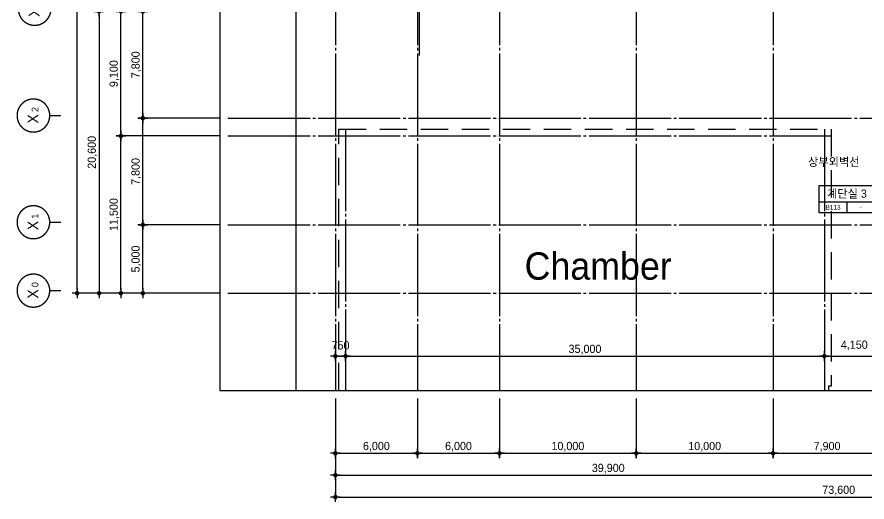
# Model space of a CAD drawing. Extents: x 13827183 to 13983685, y -1862231 to -1752052.
# Drawn here: x 13827183 to 13889329, y -1860238 to -1824785 of the extents above; entities that cross this region are included whole.
import ezdxf
from ezdxf.enums import TextEntityAlignment as Align

# ---------------------------------------------------------------- set-up
doc = ezdxf.new("R2010")
doc.units = 0
doc.header["$LTSCALE"] = 100
doc.header["$MEASUREMENT"] = 0
doc.header["$PDSIZE"] = -10
doc.linetypes.add('CEN', pattern=[66, 60, -2, 2, -2])
doc.linetypes.add('HIDDEN', pattern=[0.375, 0.25, -0.125])
doc.layers.get('0').update_dxf_attribs({"linetype": 'CONTINUOUS'})
doc.layers.get('Defpoints').update_dxf_attribs({"linetype": 'CONTINUOUS'})
for name, color, linetype in [('AXIS', 7, 'CEN'), ('CEN', 1, 'CEN'), ('DIM', 7, 'CONTINUOUS'), ('TEXT1', 7, 'CONTINUOUS')]:
    doc.layers.add(name, color=color, linetype=linetype)
doc.styles.add('HY울를도M', font='HYWULM.TTF')
doc.styles.add('굴림', font='H2HDRM.TTF')
doc.styles.add('돋음', font='Dotum.ttf', dxfattribs={"height": 3})
doc.styles.add('울릉도', font='HYWULM.TTF', dxfattribs={"height": 3})
doc.dimstyles.new('DIM50', dxfattribs={"dimscale": 50, "dimtxt": 3, "dimasz": 1.2, "dimexe": 1, "dimexo": 1, "dimgap": 0.6, "dimtad": 1, "dimdec": 4, "dimzin": 0, "dimdsep": 46, "dimlunit": 6, "dimtxsty": '굴림', "dimblk": 'DOTT', "dimcen": 0.09, "dimadec": 0, "dimazin": 0, "dimtfac": 1, "dimtdec": 4, "dimtofl": 0, "dimtmove": 2, "dimatfit": 2, "dimldrblk": 'DOTT', "dimfxl": 1, "dimtolj": 1, "dimtzin": 0, "dimarcsym": 0})

# ---------------------------------------------------------------- blocks, each defined once
blk = doc.blocks.new('DOTT')
for p, q in [((-1.5, 0), (1.5, 0)), ((0, 1.5), (0, -1.5))]:
    blk.add_line(p, q)
at = {"color": 6, "const_width": 0.68}
blk.add_lwpolyline([(-0.34, 0, 1), (0.34, 0, 1)], format="xyb", close=True, dxfattribs=at)
blk = doc.blocks.new('*D30')
at = {"layer": 'Defpoints', "color": 0, "lineweight": -3}
for p in [(13831583, -1775277), (13842607, -1775277), (13842607, -1844977)]:
    blk.add_point(p, dxfattribs=at)
at = {"layer": 'DIM', "color": 7, "lineweight": -2}
for p, q in [((13842007, -1775277), (13831383, -1775277)), ((13831583, -1844737), (13831583, -1775517)), ((13842007, -1844977), (13831383, -1844977))]:
    blk.add_line(p, q, dxfattribs=at)
at = {"layer": 'DIM', "color": 7, "lineweight": -2, "xscale": 240, "yscale": 240, "zscale": 240}
for p, rotation in [((13831583, -1775277), 90), ((13831583, -1844977), 270)]:
    blk.add_blockref('DOTT', p, dxfattribs=dict(at, rotation=rotation))
at = {"layer": 'DIM', "color": 3, "insert": (13831105, -1810127), "char_height": 600, "attachment_point": 5, "rotation": 90, "style": '굴림'}
blk.add_mtext('\\A1;69,700', dxfattribs=at)
blk = doc.blocks.new('*D32')
at = {"layer": 'Defpoints', "color": 0, "lineweight": -3}
for p in [(13836383, -1824377), (13842607, -1824377), (13842607, -1832177)]:
    blk.add_point(p, dxfattribs=at)
at = {"layer": 'DIM', "color": 7, "lineweight": -2}
for p, q in [((13842007, -1824377), (13836183, -1824377)), ((13836383, -1831937), (13836383, -1824617)), ((13842007, -1832177), (13836183, -1832177))]:
    blk.add_line(p, q, dxfattribs=at)
at = {"layer": 'DIM', "color": 7, "lineweight": -2, "xscale": 240, "yscale": 240, "zscale": 240}
for p, rotation in [((13836383, -1824377), 90), ((13836383, -1832177), 270)]:
    blk.add_blockref('DOTT', p, dxfattribs=dict(at, rotation=rotation))
at = {"layer": 'DIM', "color": 3, "insert": (13835905, -1828277), "char_height": 600, "attachment_point": 5, "rotation": 90, "style": '굴림'}
blk.add_mtext('\\A1;7,800', dxfattribs=at)
blk = doc.blocks.new('BOMBOM_S')
at = {"color": 7}
blk.add_line((0, 0.4), (0, 0), dxfattribs=at)
blk.add_lwpolyline([(-0.6, 1, 1), (0.6, 1, 1), (-0.6, 1, 1)], format="xyb", dxfattribs=at)
at = {"color": 1, "style": '돋음'}
for tag, p, height in [('X', (-0.295, 0.816), 0.4), ('N', (0.129, 0.816), 0.25)]:
    blk.add_attdef(tag, p, '', height=height, dxfattribs=at)
blk = doc.blocks.new('*D33')
at = {"layer": 'Defpoints', "color": 0, "lineweight": -3}
for p in [(13836383, -1832177), (13842607, -1832177), (13842607, -1839977)]:
    blk.add_point(p, dxfattribs=at)
at = {"layer": 'DIM', "color": 7, "lineweight": -2}
for p, q in [((13842007, -1832177), (13836183, -1832177)), ((13836383, -1839737), (13836383, -1832417)), ((13842007, -1839977), (13836183, -1839977))]:
    blk.add_line(p, q, dxfattribs=at)
at = {"layer": 'DIM', "color": 7, "lineweight": -2, "xscale": 240, "yscale": 240, "zscale": 240}
for p, rotation in [((13836383, -1832177), 90), ((13836383, -1839977), 270)]:
    blk.add_blockref('DOTT', p, dxfattribs=dict(at, rotation=rotation))
at = {"layer": 'DIM', "color": 3, "insert": (13835905, -1836077), "char_height": 600, "attachment_point": 5, "rotation": 90, "style": '굴림'}
blk.add_mtext('\\A1;7,800', dxfattribs=at)
blk = doc.blocks.new('*D41')
at = {"layer": 'Defpoints', "color": 0, "lineweight": -3}
for p in [(13836383, -1839977), (13842607, -1839977), (13842607, -1844977)]:
    blk.add_point(p, dxfattribs=at)
at = {"layer": 'DIM', "color": 7, "lineweight": -2}
for p, q in [((13842007, -1839977), (13836183, -1839977)), ((13836383, -1844737), (13836383, -1840217)), ((13842007, -1844977), (13836183, -1844977))]:
    blk.add_line(p, q, dxfattribs=at)
at = {"layer": 'DIM', "color": 7, "lineweight": -2, "xscale": 240, "yscale": 240, "zscale": 240}
for p, rotation in [((13836383, -1839977), 90), ((13836383, -1844977), 270)]:
    blk.add_blockref('DOTT', p, dxfattribs=dict(at, rotation=rotation))
at = {"layer": 'DIM', "color": 3, "insert": (13835905, -1842477), "char_height": 600, "attachment_point": 5, "rotation": 90, "style": '굴림'}
blk.add_mtext('\\A1;5,000', dxfattribs=at)
blk = doc.blocks.new('*D42')
at = {"layer": 'Defpoints', "color": 0, "lineweight": -3}
for p in [(13842607, -1824377), (13833183, -1844977), (13842607, -1844977)]:
    blk.add_point(p, dxfattribs=at)
at = {"layer": 'DIM', "color": 7, "lineweight": -2}
for p, q in [((13842007, -1824377), (13832983, -1824377)), ((13833183, -1824617), (13833183, -1844737)), ((13842007, -1844977), (13832983, -1844977))]:
    blk.add_line(p, q, dxfattribs=at)
at = {"layer": 'DIM', "color": 7, "lineweight": -2, "xscale": 240, "yscale": 240, "zscale": 240}
for p, rotation in [((13833183, -1824377), 90), ((13833183, -1844977), 270)]:
    blk.add_blockref('DOTT', p, dxfattribs=dict(at, rotation=rotation))
at = {"layer": 'DIM', "color": 3, "insert": (13832705, -1834677), "char_height": 600, "attachment_point": 5, "rotation": 90, "style": '굴림'}
blk.add_mtext('\\A1;20,600', dxfattribs=at)
blk = doc.blocks.new('*D50')
at = {"layer": 'Defpoints', "color": 0, "lineweight": -3}
for p in [(13850460, -1852077), (13890360, -1852077), (13890360, -1858278)]:
    blk.add_point(p, dxfattribs=at)
at = {"layer": 'DIM', "color": 7, "lineweight": -2}
for p, q in [((13850460, -1852677), (13850460, -1858478)), ((13890360, -1852677), (13890360, -1858478)), ((13850700, -1858278), (13890120, -1858278))]:
    blk.add_line(p, q, dxfattribs=at)
at = {"layer": 'DIM', "color": 7, "lineweight": -2, "xscale": 240, "yscale": 240, "zscale": 240, "rotation": 180}
blk.add_blockref('DOTT', (13850460, -1858278), dxfattribs=at)
at = {"layer": 'DIM', "color": 7, "lineweight": -2, "xscale": 240, "yscale": 240, "zscale": 240}
blk.add_blockref('DOTT', (13890360, -1858278), dxfattribs=at)
at = {"layer": 'DIM', "color": 3, "insert": (13870410, -1857800), "char_height": 600, "attachment_point": 5, "style": '굴림'}
blk.add_mtext('\\A1;39,900', dxfattribs=at)
blk = doc.blocks.new('*D51')
at = {"layer": 'Defpoints', "color": 0, "lineweight": -3}
for p in [(13872460, -1852077), (13882460, -1852077), (13882460, -1856678)]:
    blk.add_point(p, dxfattribs=at)
at = {"layer": 'DIM', "color": 7, "lineweight": -2}
for p, q in [((13872460, -1852677), (13872460, -1856878)), ((13882460, -1852677), (13882460, -1856878)), ((13872700, -1856678), (13882220, -1856678))]:
    blk.add_line(p, q, dxfattribs=at)
at = {"layer": 'DIM', "color": 7, "lineweight": -2, "xscale": 240, "yscale": 240, "zscale": 240, "rotation": 180}
blk.add_blockref('DOTT', (13872460, -1856678), dxfattribs=at)
at = {"layer": 'DIM', "color": 7, "lineweight": -2, "xscale": 240, "yscale": 240, "zscale": 240}
blk.add_blockref('DOTT', (13882460, -1856678), dxfattribs=at)
at = {"layer": 'DIM', "color": 3, "insert": (13877460, -1856201), "char_height": 600, "attachment_point": 5, "style": '굴림'}
blk.add_mtext('\\A1;10,000', dxfattribs=at)
blk = doc.blocks.new('*D52')
at = {"layer": 'Defpoints', "color": 0, "lineweight": -3}
for p in [(13862460, -1852077), (13872460, -1852077), (13872460, -1856678)]:
    blk.add_point(p, dxfattribs=at)
at = {"layer": 'DIM', "color": 7, "lineweight": -2}
for p, q in [((13862460, -1852677), (13862460, -1856878)), ((13872460, -1852677), (13872460, -1856878)), ((13862700, -1856678), (13872220, -1856678))]:
    blk.add_line(p, q, dxfattribs=at)
at = {"layer": 'DIM', "color": 7, "lineweight": -2, "xscale": 240, "yscale": 240, "zscale": 240, "rotation": 180}
blk.add_blockref('DOTT', (13862460, -1856678), dxfattribs=at)
at = {"layer": 'DIM', "color": 7, "lineweight": -2, "xscale": 240, "yscale": 240, "zscale": 240}
blk.add_blockref('DOTT', (13872460, -1856678), dxfattribs=at)
at = {"layer": 'DIM', "color": 3, "insert": (13867460, -1856201), "char_height": 600, "attachment_point": 5, "style": '굴림'}
blk.add_mtext('\\A1;10,000', dxfattribs=at)
blk = doc.blocks.new('*D53')
at = {"layer": 'Defpoints', "color": 0, "lineweight": -3}
for p in [(13856460, -1852077), (13862460, -1852077), (13862460, -1856678)]:
    blk.add_point(p, dxfattribs=at)
at = {"layer": 'DIM', "color": 7, "lineweight": -2}
for p, q in [((13856460, -1852677), (13856460, -1856878)), ((13862460, -1852677), (13862460, -1856878)), ((13856700, -1856678), (13862220, -1856678))]:
    blk.add_line(p, q, dxfattribs=at)
at = {"layer": 'DIM', "color": 7, "lineweight": -2, "xscale": 240, "yscale": 240, "zscale": 240, "rotation": 180}
blk.add_blockref('DOTT', (13856460, -1856678), dxfattribs=at)
at = {"layer": 'DIM', "color": 7, "lineweight": -2, "xscale": 240, "yscale": 240, "zscale": 240}
blk.add_blockref('DOTT', (13862460, -1856678), dxfattribs=at)
at = {"layer": 'DIM', "color": 3, "insert": (13859460, -1856200), "char_height": 600, "attachment_point": 5, "style": '굴림'}
blk.add_mtext('\\A1;6,000', dxfattribs=at)
blk = doc.blocks.new('*D54')
at = {"layer": 'Defpoints', "color": 0, "lineweight": -3}
for p in [(13850460, -1852077), (13856460, -1852077), (13856460, -1856678)]:
    blk.add_point(p, dxfattribs=at)
at = {"layer": 'DIM', "color": 7, "lineweight": -2}
for p, q in [((13850460, -1852677), (13850460, -1856878)), ((13856460, -1852677), (13856460, -1856878)), ((13850700, -1856678), (13856220, -1856678))]:
    blk.add_line(p, q, dxfattribs=at)
at = {"layer": 'DIM', "color": 7, "lineweight": -2, "xscale": 240, "yscale": 240, "zscale": 240, "rotation": 180}
blk.add_blockref('DOTT', (13850460, -1856678), dxfattribs=at)
at = {"layer": 'DIM', "color": 7, "lineweight": -2, "xscale": 240, "yscale": 240, "zscale": 240}
blk.add_blockref('DOTT', (13856460, -1856678), dxfattribs=at)
at = {"layer": 'DIM', "color": 3, "insert": (13853460, -1856200), "char_height": 600, "attachment_point": 5, "style": '굴림'}
blk.add_mtext('\\A1;6,000', dxfattribs=at)
blk = doc.blocks.new('*D55')
at = {"layer": 'Defpoints', "color": 0, "lineweight": -3}
for p in [(13882460, -1852077), (13890360, -1852077), (13890360, -1856678)]:
    blk.add_point(p, dxfattribs=at)
at = {"layer": 'DIM', "color": 7, "lineweight": -2}
for p, q in [((13882460, -1852677), (13882460, -1856878)), ((13890360, -1852677), (13890360, -1856878)), ((13882700, -1856678), (13890120, -1856678))]:
    blk.add_line(p, q, dxfattribs=at)
at = {"layer": 'DIM', "color": 7, "lineweight": -2, "xscale": 240, "yscale": 240, "zscale": 240, "rotation": 180}
blk.add_blockref('DOTT', (13882460, -1856678), dxfattribs=at)
at = {"layer": 'DIM', "color": 7, "lineweight": -2, "xscale": 240, "yscale": 240, "zscale": 240}
blk.add_blockref('DOTT', (13890360, -1856678), dxfattribs=at)
at = {"layer": 'DIM', "color": 3, "insert": (13886410, -1856201), "char_height": 600, "attachment_point": 5, "style": '굴림'}
blk.add_mtext('\\A1;7,900', dxfattribs=at)
blk = doc.blocks.new('*D56')
at = {"layer": 'Defpoints', "color": 0, "lineweight": -3}
for p in [(13850460, -1852077), (13924060, -1852077), (13924060, -1859878)]:
    blk.add_point(p, dxfattribs=at)
at = {"layer": 'DIM', "color": 7, "lineweight": -2}
for p, q in [((13850460, -1852677), (13850460, -1860078)), ((13924060, -1852677), (13924060, -1860078)), ((13850700, -1859878), (13923820, -1859878))]:
    blk.add_line(p, q, dxfattribs=at)
at = {"layer": 'DIM', "color": 7, "lineweight": -2, "xscale": 240, "yscale": 240, "zscale": 240, "rotation": 180}
blk.add_blockref('DOTT', (13850460, -1859878), dxfattribs=at)
at = {"layer": 'DIM', "color": 7, "lineweight": -2, "xscale": 240, "yscale": 240, "zscale": 240}
blk.add_blockref('DOTT', (13924060, -1859878), dxfattribs=at)
at = {"layer": 'DIM', "color": 3, "insert": (13887260, -1859400), "char_height": 600, "attachment_point": 5, "style": '굴림'}
blk.add_mtext('\\A1;73,600', dxfattribs=at)
blk = doc.blocks.new('*D58')
at = {"layer": 'Defpoints', "color": 0, "lineweight": -3}
for p in [(13834783, -1833477), (13842607, -1833477), (13842607, -1844977)]:
    blk.add_point(p, dxfattribs=at)
at = {"layer": 'DIM', "color": 7, "lineweight": -2}
for p, q in [((13842007, -1833477), (13834583, -1833477)), ((13834783, -1844737), (13834783, -1833717)), ((13842007, -1844977), (13834583, -1844977))]:
    blk.add_line(p, q, dxfattribs=at)
at = {"layer": 'DIM', "color": 7, "lineweight": -2, "xscale": 240, "yscale": 240, "zscale": 240}
for p, rotation in [((13834783, -1833477), 90), ((13834783, -1844977), 270)]:
    blk.add_blockref('DOTT', p, dxfattribs=dict(at, rotation=rotation))
at = {"layer": 'DIM', "color": 3, "insert": (13834305, -1839227), "char_height": 600, "attachment_point": 5, "rotation": 90, "style": '굴림'}
blk.add_mtext('\\A1;11,500', dxfattribs=at)
blk = doc.blocks.new('TT1')
at = {"layer": 'TEXT1'}
for p, q in [((-1013, -600), (1013, -600)), ((0, -600), (0, -1000))]:
    blk.add_line(p, q, dxfattribs=at)
blk.add_lwpolyline([(-1013, 0), (1013, 0), (1013, -1000), (-1013, -1000)], close=True, dxfattribs=at)
blk = doc.blocks.new('*D134')
at = {"layer": 'Defpoints', "color": 0, "lineweight": -3}
for p in [(13834783, -1824377), (13842607, -1824377), (13842607, -1833477)]:
    blk.add_point(p, dxfattribs=at)
at = {"layer": 'DIM', "color": 7, "lineweight": -2}
for p, q in [((13842007, -1824377), (13834583, -1824377)), ((13834783, -1833237), (13834783, -1824617)), ((13842007, -1833477), (13834583, -1833477))]:
    blk.add_line(p, q, dxfattribs=at)
at = {"layer": 'DIM', "color": 7, "lineweight": -2, "xscale": 240, "yscale": 240, "zscale": 240}
for p, rotation in [((13834783, -1824377), 90), ((13834783, -1833477), 270)]:
    blk.add_blockref('DOTT', p, dxfattribs=dict(at, rotation=rotation))
at = {"layer": 'DIM', "color": 3, "insert": (13834305, -1828927), "char_height": 600, "attachment_point": 5, "rotation": 90, "style": '굴림'}
blk.add_mtext('\\A1;9,100', dxfattribs=at)
blk = doc.blocks.new('*D135')
at = {"layer": 'Defpoints', "color": 0, "lineweight": -3}
for p in [(13851210, -1848073), (13886210, -1848225), (13886210, -1849578)]:
    blk.add_point(p, dxfattribs=at)
at = {"layer": 'DIM', "color": 7, "lineweight": -2}
for p, q in [((13851210, -1848673), (13851210, -1849778)), ((13886210, -1848825), (13886210, -1849778)), ((13851450, -1849578), (13885970, -1849578))]:
    blk.add_line(p, q, dxfattribs=at)
at = {"layer": 'DIM', "color": 7, "lineweight": -2, "xscale": 240, "yscale": 240, "zscale": 240, "rotation": 180}
blk.add_blockref('DOTT', (13851210, -1849578), dxfattribs=at)
at = {"layer": 'DIM', "color": 7, "lineweight": -2, "xscale": 240, "yscale": 240, "zscale": 240}
blk.add_blockref('DOTT', (13886210, -1849578), dxfattribs=at)
at = {"layer": 'DIM', "color": 3, "insert": (13868710, -1849100), "char_height": 600, "attachment_point": 5, "style": '굴림'}
blk.add_mtext('\\A1;35,000', dxfattribs=at)
blk = doc.blocks.new('*D136')
at = {"layer": 'Defpoints', "color": 0, "lineweight": -3}
for p in [(13850460, -1848023), (13851210, -1848073), (13851210, -1849578)]:
    blk.add_point(p, dxfattribs=at)
at = {"layer": 'DIM', "color": 7, "lineweight": -2}
for p, q in [((13850460, -1848623), (13850460, -1849778)), ((13851210, -1848673), (13851210, -1849778)), ((13850700, -1849578), (13850970, -1849578))]:
    blk.add_line(p, q, dxfattribs=at)
at = {"layer": 'DIM', "color": 7, "lineweight": -2, "xscale": 240, "yscale": 240, "zscale": 240, "rotation": 180}
blk.add_blockref('DOTT', (13850460, -1849578), dxfattribs=at)
at = {"layer": 'DIM', "color": 7, "lineweight": -2, "xscale": 240, "yscale": 240, "zscale": 240}
blk.add_blockref('DOTT', (13851210, -1849578), dxfattribs=at)
at = {"layer": 'DIM', "color": 3, "insert": (13850840, -1848792), "char_height": 600, "attachment_point": 5, "style": '굴림'}
blk.add_mtext('\\A1;750', dxfattribs=at)
blk = doc.blocks.new('*D137')
at = {"layer": 'Defpoints', "color": 0, "lineweight": -3}
for p in [(13886210, -1848023), (13890360, -1848188), (13890360, -1849578)]:
    blk.add_point(p, dxfattribs=at)
at = {"layer": 'DIM', "color": 7, "lineweight": -2}
for p, q in [((13886210, -1848623), (13886210, -1849778)), ((13890360, -1848788), (13890360, -1849778)), ((13886450, -1849578), (13890120, -1849578))]:
    blk.add_line(p, q, dxfattribs=at)
at = {"layer": 'DIM', "color": 7, "lineweight": -2, "xscale": 240, "yscale": 240, "zscale": 240, "rotation": 180}
blk.add_blockref('DOTT', (13886210, -1849578), dxfattribs=at)
at = {"layer": 'DIM', "color": 7, "lineweight": -2, "xscale": 240, "yscale": 240, "zscale": 240}
blk.add_blockref('DOTT', (13890360, -1849578), dxfattribs=at)
at = {"layer": 'DIM', "color": 3, "insert": (13888399, -1848792), "char_height": 600, "attachment_point": 5, "style": '굴림'}
blk.add_mtext('\\A1;4,150', dxfattribs=at)

msp = doc.modelspace()

# ---------------------------------------------------------------- linework, layer by layer
at = {"color": 2}
msp.add_line((13847599.98856, -1852077.37395), (13847599.98856, -1771669.48029), dxfattribs=at)
at = {"color": 8, "linetype": 'HIDDEN', "ltscale": 80}
msp.add_lwpolyline([(13850709.80992, -1852077.37395), (13850709.80992, -1832977.37395), (13886709.80992, -1832977.37395), (13886709.80992, -1851777.37395), (13886509.80992, -1851777.37395), (13886509.80992, -1852077.37395)], dxfattribs=at)
at = {"layer": 'CEN', "linetype": 'CEN'}
for p, q in [((13850459.80992, -1768045.95467), (13850459.80992, -1852077.37395)), ((13856459.80992, -1768045.95467), (13856459.80992, -1852077.37395)), ((13862459.80992, -1768045.95467), (13862459.80992, -1852077.37395)), ((13872459.80992, -1768045.95467), (13872459.80992, -1852077.37395)), ((13882459.80992, -1768045.95467), (13882459.80992, -1852077.37395)), ((13856609.80992, -1827594.95868), (13856609.80992, -1806891.95868)), ((13842606.80992, -1832177.37395), (13938970.80992, -1832177.37395)), ((13851209.80992, -1832977.37395), (13851209.80992, -1852077.37395)), ((13886209.80992, -1832977.37395), (13886209.80992, -1852077.37395)), ((13842606.80992, -1833477.37395), (13886692.86754, -1833477.37395)), ((13842606.80992, -1839977.37395), (13938970.80992, -1839977.37395)), ((13842606.80992, -1844977.37395), (13938970.80992, -1844977.37395))]:
    msp.add_line(p, q, dxfattribs=at)
at = {"layer": 'Defpoints', "color": 76}
for p, q in [((13842006.80992, -1768045.95467), (13842006.80992, -1852077.37395)), ((13842006.80992, -1852077.37395), (13938970.80992, -1852077.37395))]:
    msp.add_line(p, q, dxfattribs=at)

# ---------------------------------------------------------------- block references
at = {"layer": 'AXIS', "xscale": 2000, "yscale": 2000, "zscale": 2000, "rotation": 90}
for p, values in [((13830473.95654, -1824187.37395), {'X': 'X', 'N': '3'}), ((13830382.80992, -1831987.37395), {'X': 'X', 'N': '2'}), ((13830382.80992, -1839787.37395), {'X': 'X', 'N': '1'}), ((13830382.80992, -1844787.37395), {'X': 'X', 'N': '0'})]:
    msp.add_blockref('BOMBOM_S', p, dxfattribs=at).add_auto_attribs(values)
at = {"layer": 'TEXT1', "xscale": 2, "yscale": 2, "zscale": 2}
msp.add_blockref('TT1', (13887862.08123, -1837095.31166), dxfattribs=at)

# ---------------------------------------------------------------- texts
at = {"color": 252, "style": 'HY울를도M'}
msp.add_text('Chamber', height=2000, dxfattribs=at).set_placement((13864294.01545, -1843989.91348))
at = {"layer": 'TEXT1', "style": '돋음'}
msp.add_text('상부외벽선', height=600, dxfattribs=at).set_placement((13885020.3286, -1835676.28659))
at = {"layer": 'TEXT1', "style": '울릉도'}
msp.add_text('계단실 3', height=600, dxfattribs=at).set_placement((13887862.08123, -1837996.89181), align=Align.CENTER)
at = {"layer": 'TEXT1', "color": 2, "style": '울릉도'}
msp.add_text('B113', height=340, dxfattribs=at).set_placement((13886848.58531, -1838695.15166), align=Align.MIDDLE_CENTER)
at = {"layer": 'TEXT1', "style": '울릉도'}
msp.add_text('-', height=340, dxfattribs=at).set_placement((13888875.57714, -1838695.15166), align=Align.MIDDLE_CENTER)

# ---------------------------------------------------------------- dimensions: what is measured, and where the dimension line sits
at = {"layer": 'DIM'}
for base, p1, p2, angle, picture, middle in [((13831582.8099167496, -1775277.373948659), (13842606.8099167496, -1844977.373948659), (13842606.8099167496, -1775277.373948659), 90, '*D30', (13831104.7334679198, -1810127.373948657)), ((13833182.80992, -1844977.37395), (13842606.80992, -1824377.37395), (13842606.80992, -1844977.37395), 90, '*D42', (13832704.73347, -1834677.37395)), ((13834782.80992, -1824377.37395), (13842606.80992, -1833477.37395), (13842606.80992, -1824377.37395), 90, '*D134', (13834305.4733, -1828927.37395)), ((13836382.80992, -1824377.37395), (13842606.80992, -1832177.37395), (13842606.80992, -1824377.37395), 90, '*D32', (13835905.4733, -1828277.37395)), ((13836382.80992, -1832177.37395), (13842606.80992, -1839977.37395), (13842606.80992, -1832177.37395), 90, '*D33', (13835905.4733, -1836077.37395)), ((13834782.80992, -1833477.37395), (13842606.80992, -1844977.37395), (13842606.80992, -1833477.37395), 90, '*D58', (13834305.4733, -1839227.37395)), ((13836382.80992, -1839977.37395), (13842606.80992, -1844977.37395), (13842606.80992, -1839977.37395), 90, '*D41', (13835905.4733, -1842477.37395)), ((13890359.80992, -1858278.37395), (13850459.80992, -1852077.37395), (13890359.80992, -1852077.37395), 180, '*D50', (13870409.80992, -1857800.2975)), ((13924059.8099167496, -1859878.3739486579), (13850459.8099167496, -1852077.3739486621), (13924059.8099167496, -1852077.3739486579), 180, '*D56', (13887259.8099167496, -1859400.297499829))]:
    dim = msp.add_linear_dim(base=base, p1=p1, p2=p2, angle=angle, dimstyle='DIM50', override={"dimscale": 200, "dimexo": 3}, dxfattribs=at)
    dim.commit()
    dim.dimension.update_dxf_attribs({"geometry": picture, "text_midpoint": middle})
for base, p1, p2, picture, middle in [((13851209.80992, -1849578.37395), (13850459.80992, -1848022.95465), (13851209.80992, -1848072.95465), '*D136', (13850839.80992, -1848791.95465)), ((13890359.80992, -1849578.37395), (13886209.80992, -1848022.95465), (13890359.80992, -1848187.95465), '*D137', (13888399.01417, -1848791.95465))]:
    dim = msp.add_linear_dim(base=base, p1=p1, p2=p2, dimstyle='DIM50', override={"dimscale": 200, "dimexo": 3}, dxfattribs=at)
    dim.commit()
    dim.dimension.update_dxf_attribs({"geometry": picture, "text_midpoint": middle, "dimtype": 128})
for base, p1, p2, picture, middle in [((13886209.80992, -1849578.37395), (13851209.80992, -1848072.95465), (13886209.80992, -1848224.95465), '*D135', (13868709.80992, -1849100.2975)), ((13856459.80992, -1856678.37395), (13850459.80992, -1852077.37395), (13856459.80992, -1852077.37395), '*D54', (13853459.80992, -1856200.2975)), ((13862459.80992, -1856678.37395), (13856459.80992, -1852077.37395), (13862459.80992, -1852077.37395), '*D53', (13859459.80992, -1856200.2975)), ((13872459.80992, -1856678.37395), (13862459.80992, -1852077.37395), (13872459.80992, -1852077.37395), '*D52', (13867459.80992, -1856201.03733)), ((13882459.80992, -1856678.37395), (13872459.80992, -1852077.37395), (13882459.80992, -1852077.37395), '*D51', (13877459.80992, -1856201.03733)), ((13890359.80992, -1856678.37395), (13882459.80992, -1852077.37395), (13890359.80992, -1852077.37395), '*D55', (13886409.80992, -1856201.03733))]:
    dim = msp.add_linear_dim(base=base, p1=p1, p2=p2, dimstyle='DIM50', override={"dimscale": 200, "dimexo": 3}, dxfattribs=at)
    dim.commit()
    dim.dimension.update_dxf_attribs({"geometry": picture, "text_midpoint": middle})

doc.saveas('drawing.dxf')
